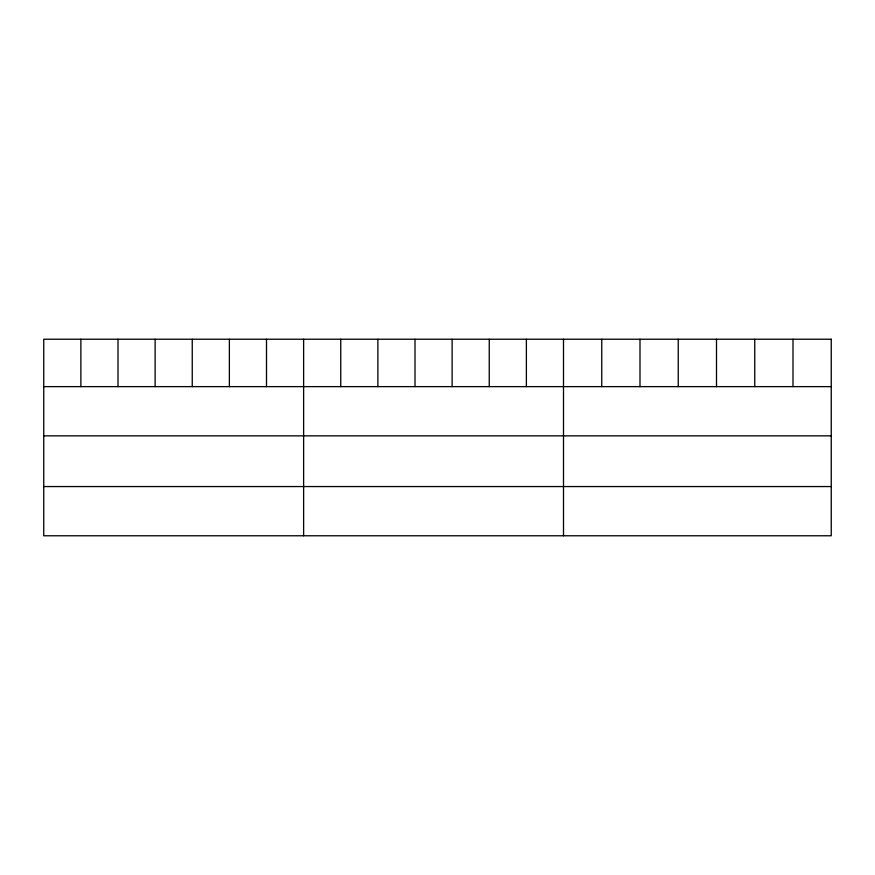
<?xml version="1.0" encoding="UTF-8"?>
<svg xmlns="http://www.w3.org/2000/svg" width="875" height="875" viewBox="0 0 875 875"><rect width="100%" height="100%" fill="white"/><g stroke="black" fill="none" stroke-linecap="round" stroke-linejoin="round"><path stroke-width="1.31" d="M43.75 386.63L831.25 386.63M43.75 435.848L831.25 435.848M43.75 486.555L831.25 486.555M793.002 339.227L793.002 386.63M754.753 339.227L754.753 386.63M716.505 339.227L716.505 386.63M678.245 339.227L678.245 386.63M639.997 339.227L639.997 386.63M601.748 339.227L601.748 386.63M563.5 339.227L563.5 535.773M526.378 339.227L526.378 386.63M489.245 339.227L489.245 386.63M452.123 339.227L452.123 386.63M415.002 339.227L415.002 386.63M377.88 339.227L377.88 386.63M340.747 339.227L340.747 386.63M303.625 339.227L303.625 535.773M266.503 339.227L266.503 386.63M229.37 339.227L229.37 386.63M192.248 339.227L192.248 386.63M155.127 339.227L155.127 386.63M118.005 339.227L118.005 386.63M80.872 339.227L80.872 386.63M831.25 339.227L43.75 339.227L43.75 535.773L831.25 535.773L831.25 339.227"/></g></svg>
